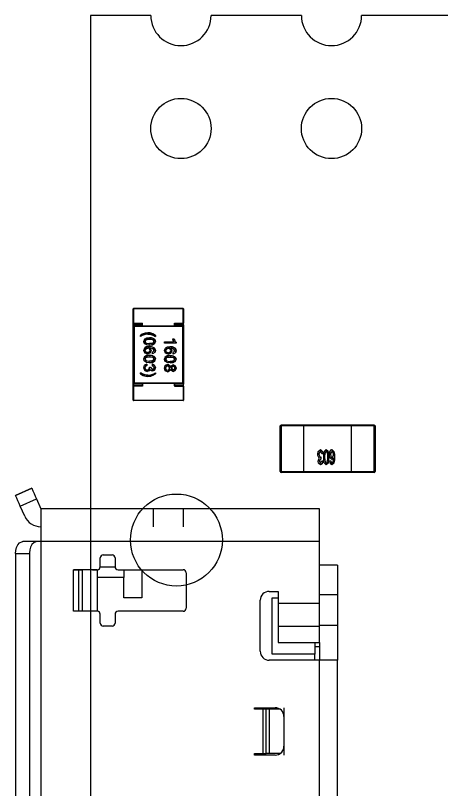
# Model space of a CAD drawing. Extents: x -18.2 to 17, y -12.1 to 12.1.
# Drawn here: x -18.22 to -11.03, y -0.98 to 12.06 of the extents above; entities that cross this region are included whole.
import ezdxf

# ---------------------------------------------------------------- set-up
doc = ezdxf.new("R2010")
doc.units = 0
doc.layers.get('0').update_dxf_attribs({"linetype": 'continuous'})

# ---------------------------------------------------------------- blocks, each defined once
blk = doc.blocks.new('SHAPE004')
at = {"layer": 'Step_Models', "color": 0}
for p, q in [((-16.236, 7.12), (-16.236, 6.88)), ((-16.236, 6.85), (-16.236, 7.12)), ((-16.236, 7.105), (-16.236, 6.85)), ((-16.236, 6.88), (-16.236, 7.105)), ((-16.232, 7.125), (-15.392, 7.125)), ((-15.392, 7.125), (-16.232, 7.125)), ((-16.232, 7.12), (-16.232, 6.88)), ((-15.392, 7.12), (-16.232, 7.12)), ((-15.392, 6.88), (-15.392, 7.12)), ((-15.386, 7.12), (-15.386, 6.88)), ((-15.386, 6.85), (-15.386, 7.12)), ((-15.386, 7.105), (-15.386, 6.88)), ((-15.386, 6.85), (-15.386, 7.105)), ((-16.236, 5.85), (-16.236, 6.85)), ((-16.236, 6.85), (-16.232, 6.85)), ((-16.236, 6.85), (-16.216, 6.83)), ((-16.232, 6.88), (-16.081, 6.88)), ((-16.232, 6.85), (-16.232, 6.875)), ((-16.232, 6.875), (-16.232, 6.85)), ((-16.087, 6.875), (-16.232, 6.875)), ((-16.232, 6.875), (-16.087, 6.875)), ((-16.232, 6.85), (-16.087, 6.85)), ((-16.216, 6.83), (-15.406, 6.83)), ((-16.216, 5.87), (-16.216, 6.83)), ((-16.087, 6.875), (-16.087, 6.835)), ((-16.081, 6.831), (-16.081, 6.88)), ((-15.541, 6.831), (-16.081, 6.831)), ((-15.541, 6.831), (-15.541, 6.88)), ((-15.541, 6.88), (-15.392, 6.88)), ((-15.392, 6.875), (-15.537, 6.875)), ((-15.537, 6.835), (-15.537, 6.875)), ((-15.537, 6.875), (-15.392, 6.875)), ((-15.537, 6.85), (-15.392, 6.85)), ((-15.386, 6.85), (-15.406, 6.83)), ((-15.406, 6.83), (-15.406, 5.87)), ((-15.392, 6.875), (-15.392, 6.85)), ((-15.392, 6.85), (-15.386, 6.85)), ((-15.386, 6.85), (-15.386, 5.85)), ((-16.112, 6.656), (-16.112, 6.673)), ((-15.861, 6.673), (-15.861, 6.656)), ((-15.706, 6.542), (-15.706, 6.567)), ((-15.706, 6.567), (-15.555, 6.567)), ((-15.511, 6.542), (-15.706, 6.542)), ((-15.565, 6.613), (-15.546, 6.613)), ((-15.511, 6.561), (-15.511, 6.542)), ((-15.909, 6.364), (-15.909, 6.39)), ((-15.559, 6.36), (-15.559, 6.385)), ((-16.005, 6.19), (-16.005, 6.165)), ((-15.963, 6.132), (-15.963, 6.141)), ((-15.963, 6.141), (-15.943, 6.141)), ((-15.943, 6.141), (-15.943, 6.136)), ((-15.911, 6.162), (-15.911, 6.188)), ((-16.112, 6.027), (-16.112, 6.044)), ((-15.861, 6.044), (-15.861, 6.027)), ((-16.216, 5.87), (-16.236, 5.85)), ((-15.406, 5.87), (-16.216, 5.87)), ((-15.386, 5.85), (-15.406, 5.87)), ((-16.236, 5.85), (-16.236, 5.595)), ((-16.232, 5.85), (-16.236, 5.85)), ((-16.236, 5.58), (-16.236, 5.85)), ((-16.236, 5.595), (-16.236, 5.82)), ((-16.236, 5.82), (-16.236, 5.58)), ((-16.232, 5.85), (-16.232, 5.825)), ((-16.087, 5.85), (-16.232, 5.85)), ((-16.232, 5.825), (-16.087, 5.825)), ((-16.087, 5.825), (-16.232, 5.825)), ((-16.081, 5.82), (-16.232, 5.82)), ((-16.232, 5.82), (-16.232, 5.58)), ((-16.087, 5.865), (-16.087, 5.825)), ((-16.081, 5.869), (-15.541, 5.869)), ((-16.081, 5.869), (-16.081, 5.82)), ((-15.541, 5.869), (-15.541, 5.82)), ((-15.541, 5.82), (-15.392, 5.82)), ((-15.537, 5.825), (-15.537, 5.865)), ((-15.392, 5.85), (-15.537, 5.85)), ((-15.537, 5.825), (-15.392, 5.825)), ((-15.392, 5.825), (-15.537, 5.825)), ((-15.392, 5.85), (-15.392, 5.825)), ((-15.386, 5.85), (-15.392, 5.85)), ((-15.392, 5.82), (-15.392, 5.58)), ((-15.386, 5.595), (-15.386, 5.85)), ((-15.386, 5.58), (-15.386, 5.85)), ((-15.386, 5.82), (-15.386, 5.595)), ((-15.386, 5.82), (-15.386, 5.58)), ((-16.232, 5.58), (-15.392, 5.58)), ((-15.392, 5.575), (-16.232, 5.575)), ((-15.392, 5.575), (-16.232, 5.575))]:
    blk.add_line(p, q, dxfattribs=at)
for points in [[(-16.232, 7.12), (-16.236, 7.12)], [(-16.232, 7.125), (-16.232, 7.12)], [(-15.392, 7.12), (-15.392, 7.125)], [(-15.386, 7.12), (-15.392, 7.12)], [(-16.232, 6.875), (-16.236, 6.88)], [(-16.236, 6.88), (-16.232, 6.88)], [(-16.232, 6.88), (-16.232, 6.875)], [(-16.081, 6.88), (-16.087, 6.875)], [(-16.081, 6.831), (-16.087, 6.835)], [(-15.537, 6.875), (-15.541, 6.88)], [(-15.537, 6.835), (-15.541, 6.831)], [(-15.386, 6.88), (-15.392, 6.875)], [(-15.392, 6.875), (-15.392, 6.88)], [(-15.386, 6.88), (-15.392, 6.88)], [(-16.112, 6.673), (-16.069, 6.7), (-16.022, 6.716), (-15.987, 6.719)], [(-15.987, 6.719), (-16.036, 6.713), (-16.082, 6.693), (-16.112, 6.673)], [(-15.987, 6.695), (-16.036, 6.689), (-16.083, 6.672), (-16.112, 6.656)], [(-15.987, 6.719), (-15.937, 6.713), (-15.891, 6.693), (-15.861, 6.673)], [(-15.861, 6.673), (-15.904, 6.7), (-15.951, 6.716), (-15.987, 6.719)], [(-15.861, 6.656), (-15.906, 6.679), (-15.954, 6.693), (-15.987, 6.695)], [(-15.987, 6.695), (-15.937, 6.689), (-15.89, 6.672), (-15.861, 6.656)], [(-16.059, 6.573), (-16.039, 6.616), (-15.992, 6.633), (-15.96, 6.635)], [(-15.96, 6.635), (-16.01, 6.629), (-16.051, 6.603), (-16.059, 6.573)], [(-15.96, 6.51), (-16.01, 6.516), (-16.051, 6.542), (-16.059, 6.573)], [(-16.059, 6.573), (-16.039, 6.529), (-15.992, 6.512), (-15.96, 6.51)], [(-16.04, 6.573), (-16.022, 6.6)], [(-16.022, 6.6), (-16.04, 6.573)], [(-16.04, 6.573), (-16.022, 6.545)], [(-16.022, 6.6), (-15.973, 6.609), (-15.96, 6.609)], [(-15.96, 6.609), (-16.01, 6.604), (-16.022, 6.6)], [(-16.022, 6.545), (-15.973, 6.536), (-15.96, 6.536)], [(-15.96, 6.635), (-15.911, 6.629), (-15.87, 6.603), (-15.861, 6.573)], [(-15.861, 6.573), (-15.882, 6.616), (-15.928, 6.633), (-15.96, 6.635)], [(-15.96, 6.609), (-15.911, 6.605), (-15.898, 6.6)], [(-15.898, 6.6), (-15.947, 6.609), (-15.96, 6.609)], [(-15.861, 6.573), (-15.882, 6.529), (-15.928, 6.512), (-15.96, 6.51)], [(-15.96, 6.51), (-15.911, 6.516), (-15.87, 6.542), (-15.861, 6.573)], [(-15.898, 6.545), (-15.947, 6.536), (-15.96, 6.536)], [(-15.96, 6.536), (-15.911, 6.54), (-15.898, 6.545)], [(-15.898, 6.6), (-15.881, 6.573)], [(-15.881, 6.573), (-15.898, 6.6)], [(-15.881, 6.573), (-15.898, 6.545)], [(-15.898, 6.545), (-15.881, 6.573)], [(-15.555, 6.567), (-15.565, 6.613)], [(-15.565, 6.613), (-15.555, 6.567)], [(-15.546, 6.613), (-15.528, 6.568), (-15.511, 6.561)], [(-16.059, 6.421), (-16.04, 6.465), (-16.035, 6.469)], [(-16.035, 6.469), (-16.059, 6.427), (-16.059, 6.421)], [(-16.04, 6.378), (-16.059, 6.421)], [(-16.059, 6.421), (-16.04, 6.378)], [(-16.04, 6.421), (-16.022, 6.45)], [(-16.022, 6.45), (-16.04, 6.421)], [(-16.04, 6.421), (-16.027, 6.396)], [(-16.035, 6.469), (-15.988, 6.485), (-15.966, 6.486)], [(-15.966, 6.486), (-16.015, 6.479), (-16.035, 6.469)], [(-15.995, 6.387), (-16.027, 6.396)], [(-16.027, 6.396), (-15.995, 6.387)], [(-16.022, 6.45), (-15.974, 6.462), (-15.972, 6.462)], [(-15.972, 6.462), (-16.02, 6.452), (-16.022, 6.45)], [(-15.995, 6.387), (-15.963, 6.396)], [(-15.951, 6.422), (-15.972, 6.462)], [(-15.966, 6.486), (-15.917, 6.481), (-15.874, 6.457), (-15.861, 6.419)], [(-15.861, 6.419), (-15.88, 6.464), (-15.925, 6.483), (-15.966, 6.486)], [(-15.963, 6.396), (-15.951, 6.422)], [(-15.899, 6.449), (-15.947, 6.461), (-15.953, 6.462)], [(-15.953, 6.462), (-15.932, 6.418)], [(-15.932, 6.418), (-15.953, 6.462)], [(-15.953, 6.462), (-15.904, 6.451), (-15.899, 6.449)], [(-15.932, 6.418), (-15.949, 6.378)], [(-15.949, 6.378), (-15.932, 6.418)], [(-15.909, 6.39), (-15.881, 6.42)], [(-15.881, 6.42), (-15.899, 6.449)], [(-15.861, 6.419), (-15.873, 6.383)], [(-15.873, 6.383), (-15.861, 6.419)], [(-15.709, 6.417), (-15.69, 6.461), (-15.685, 6.465)], [(-15.69, 6.373), (-15.709, 6.417)], [(-15.709, 6.417), (-15.69, 6.373)], [(-15.69, 6.417), (-15.672, 6.446)], [(-15.672, 6.446), (-15.69, 6.417)], [(-15.677, 6.392), (-15.69, 6.417)], [(-15.69, 6.417), (-15.677, 6.392)], [(-15.685, 6.465), (-15.638, 6.481), (-15.616, 6.482)], [(-15.616, 6.482), (-15.665, 6.475), (-15.685, 6.465)], [(-15.645, 6.382), (-15.677, 6.392)], [(-15.677, 6.392), (-15.645, 6.382)], [(-15.672, 6.446), (-15.624, 6.457), (-15.622, 6.457)], [(-15.622, 6.457), (-15.67, 6.447), (-15.672, 6.446)], [(-15.645, 6.382), (-15.613, 6.392)], [(-15.601, 6.418), (-15.622, 6.457)], [(-15.616, 6.482), (-15.567, 6.477), (-15.524, 6.453), (-15.511, 6.415)], [(-15.511, 6.415), (-15.53, 6.459), (-15.575, 6.479), (-15.616, 6.482)], [(-15.613, 6.392), (-15.601, 6.418)], [(-15.549, 6.444), (-15.597, 6.457), (-15.603, 6.457)], [(-15.603, 6.457), (-15.582, 6.414)], [(-15.582, 6.414), (-15.603, 6.457)], [(-15.603, 6.457), (-15.554, 6.447), (-15.549, 6.444)], [(-15.582, 6.414), (-15.599, 6.373)], [(-15.559, 6.385), (-15.531, 6.416)], [(-15.531, 6.416), (-15.559, 6.385)], [(-15.531, 6.416), (-15.549, 6.444)], [(-15.511, 6.415), (-15.523, 6.378)], [(-15.523, 6.378), (-15.511, 6.415)], [(-16.059, 6.276), (-16.039, 6.319), (-15.992, 6.336), (-15.96, 6.338)], [(-15.96, 6.338), (-16.01, 6.333), (-16.051, 6.306), (-16.059, 6.276)], [(-15.96, 6.214), (-16.01, 6.219), (-16.051, 6.246), (-16.059, 6.276)], [(-15.993, 6.361), (-16.04, 6.377), (-16.04, 6.378)], [(-16.04, 6.378), (-15.994, 6.361), (-15.993, 6.361)], [(-16.04, 6.276), (-16.022, 6.303)], [(-16.022, 6.303), (-16.04, 6.276)], [(-16.04, 6.276), (-16.022, 6.248)], [(-16.022, 6.303), (-15.973, 6.312), (-15.96, 6.313)], [(-15.96, 6.313), (-16.01, 6.308), (-16.022, 6.303)], [(-15.949, 6.378), (-15.993, 6.361)], [(-15.993, 6.361), (-15.949, 6.378)], [(-15.96, 6.338), (-15.911, 6.333), (-15.87, 6.306), (-15.861, 6.276)], [(-15.861, 6.276), (-15.882, 6.319), (-15.928, 6.336), (-15.96, 6.338)], [(-15.96, 6.313), (-15.911, 6.308), (-15.898, 6.303)], [(-15.898, 6.303), (-15.947, 6.312), (-15.96, 6.313)], [(-15.861, 6.276), (-15.882, 6.232), (-15.928, 6.216), (-15.96, 6.214)], [(-15.96, 6.214), (-15.911, 6.219), (-15.87, 6.245), (-15.861, 6.276)], [(-15.873, 6.383), (-15.909, 6.364)], [(-15.898, 6.303), (-15.881, 6.276)], [(-15.881, 6.276), (-15.898, 6.303)], [(-15.881, 6.276), (-15.898, 6.248)], [(-15.898, 6.248), (-15.881, 6.276)], [(-15.709, 6.271), (-15.689, 6.315), (-15.642, 6.332), (-15.61, 6.334)], [(-15.61, 6.334), (-15.66, 6.328), (-15.701, 6.302), (-15.709, 6.271)], [(-15.61, 6.209), (-15.66, 6.215), (-15.701, 6.241), (-15.709, 6.271)], [(-15.643, 6.357), (-15.69, 6.373), (-15.69, 6.373)], [(-15.69, 6.271), (-15.672, 6.299)], [(-15.672, 6.299), (-15.69, 6.271)], [(-15.672, 6.244), (-15.69, 6.271)], [(-15.69, 6.271), (-15.672, 6.244)], [(-15.672, 6.299), (-15.623, 6.308), (-15.61, 6.308)], [(-15.61, 6.308), (-15.66, 6.303), (-15.672, 6.299)], [(-15.599, 6.373), (-15.643, 6.357)], [(-15.643, 6.357), (-15.599, 6.373)], [(-15.61, 6.334), (-15.561, 6.328), (-15.52, 6.302), (-15.511, 6.271)], [(-15.511, 6.271), (-15.532, 6.315), (-15.578, 6.332), (-15.61, 6.334)], [(-15.61, 6.308), (-15.561, 6.303), (-15.548, 6.299)], [(-15.548, 6.299), (-15.597, 6.308), (-15.61, 6.308)], [(-15.511, 6.271), (-15.532, 6.228), (-15.578, 6.211), (-15.61, 6.209)], [(-15.61, 6.209), (-15.561, 6.215), (-15.52, 6.241), (-15.511, 6.271)], [(-15.523, 6.378), (-15.559, 6.36)], [(-15.548, 6.299), (-15.531, 6.271)], [(-15.531, 6.271), (-15.548, 6.299)], [(-15.548, 6.244), (-15.531, 6.271)], [(-16.059, 6.128), (-16.044, 6.172)], [(-16.044, 6.172), (-16.005, 6.19)], [(-16.005, 6.19), (-16.044, 6.172)], [(-16.029, 6.155), (-16.04, 6.128)], [(-16.005, 6.165), (-16.029, 6.155)], [(-16.029, 6.155), (-16.005, 6.165)], [(-16.022, 6.248), (-15.973, 6.239), (-15.96, 6.239)], [(-15.972, 6.101), (-15.963, 6.132)], [(-15.963, 6.132), (-15.972, 6.101)], [(-15.898, 6.248), (-15.947, 6.239), (-15.96, 6.239)], [(-15.96, 6.239), (-15.911, 6.244), (-15.898, 6.248)], [(-15.943, 6.136), (-15.916, 6.1), (-15.91, 6.1)], [(-15.91, 6.1), (-15.943, 6.13), (-15.943, 6.136)], [(-15.911, 6.188), (-15.874, 6.169)], [(-15.874, 6.169), (-15.911, 6.188)], [(-15.881, 6.13), (-15.911, 6.162)], [(-15.911, 6.162), (-15.881, 6.13)], [(-15.874, 6.169), (-15.861, 6.13)], [(-15.861, 6.13), (-15.874, 6.169)], [(-15.709, 6.123), (-15.694, 6.169)], [(-15.694, 6.169), (-15.655, 6.186)], [(-15.655, 6.186), (-15.694, 6.169)], [(-15.69, 6.123), (-15.68, 6.15)], [(-15.68, 6.15), (-15.69, 6.123)], [(-15.68, 6.15), (-15.655, 6.161)], [(-15.655, 6.161), (-15.68, 6.15)], [(-15.672, 6.244), (-15.623, 6.235), (-15.61, 6.235)], [(-15.655, 6.186), (-15.614, 6.162), (-15.605, 6.146)], [(-15.605, 6.146), (-15.638, 6.183), (-15.655, 6.186)], [(-15.655, 6.161), (-15.634, 6.152)], [(-15.634, 6.152), (-15.655, 6.161)], [(-15.634, 6.152), (-15.616, 6.123)], [(-15.616, 6.123), (-15.634, 6.152)], [(-15.548, 6.244), (-15.597, 6.235), (-15.61, 6.235)], [(-15.61, 6.235), (-15.561, 6.239), (-15.548, 6.244)], [(-15.605, 6.146), (-15.568, 6.178), (-15.559, 6.179)], [(-15.559, 6.179), (-15.6, 6.154), (-15.605, 6.146)], [(-15.595, 6.123), (-15.559, 6.153), (-15.559, 6.153)], [(-15.559, 6.153), (-15.595, 6.123), (-15.595, 6.123)], [(-15.559, 6.179), (-15.525, 6.163)], [(-15.525, 6.163), (-15.559, 6.179)], [(-15.538, 6.145), (-15.559, 6.153)], [(-15.538, 6.145), (-15.531, 6.123)], [(-15.531, 6.123), (-15.538, 6.145)], [(-15.525, 6.163), (-15.511, 6.123)], [(-15.511, 6.123), (-15.525, 6.163)], [(-16.112, 6.044), (-16.067, 6.021), (-16.019, 6.007), (-15.987, 6.005)], [(-15.987, 6.005), (-16.036, 6.011), (-16.083, 6.028), (-16.112, 6.044)], [(-15.987, 5.981), (-16.036, 5.987), (-16.082, 6.007), (-16.112, 6.027)], [(-16.112, 6.027), (-16.069, 6), (-16.022, 5.984), (-15.987, 5.981)], [(-16.042, 6.083), (-16.059, 6.128)], [(-16.059, 6.128), (-16.042, 6.083)], [(-15.999, 6.065), (-16.042, 6.083)], [(-16.042, 6.083), (-15.999, 6.065)], [(-16.04, 6.128), (-16.028, 6.1)], [(-16.028, 6.1), (-16.04, 6.128)], [(-16.028, 6.1), (-16, 6.09)], [(-16, 6.09), (-16.028, 6.1)], [(-16, 6.09), (-15.972, 6.101)], [(-15.972, 6.101), (-16, 6.09)], [(-15.968, 6.074), (-15.999, 6.065)], [(-15.987, 6.005), (-15.937, 6.011), (-15.89, 6.028), (-15.861, 6.044)], [(-15.861, 6.027), (-15.904, 6), (-15.951, 5.984), (-15.987, 5.981)], [(-15.987, 5.981), (-15.937, 5.987), (-15.891, 6.007), (-15.861, 6.027)], [(-15.951, 6.101), (-15.968, 6.074)], [(-15.968, 6.074), (-15.951, 6.101)], [(-15.934, 6.081), (-15.951, 6.101)], [(-15.951, 6.101), (-15.934, 6.081)], [(-15.911, 6.074), (-15.934, 6.081)], [(-15.934, 6.081), (-15.911, 6.074)], [(-15.875, 6.09), (-15.911, 6.074)], [(-15.911, 6.074), (-15.875, 6.09)], [(-15.91, 6.1), (-15.888, 6.108)], [(-15.888, 6.108), (-15.91, 6.1)], [(-15.888, 6.108), (-15.881, 6.13)], [(-15.861, 6.13), (-15.875, 6.09)], [(-15.875, 6.09), (-15.861, 6.13)], [(-15.694, 6.078), (-15.709, 6.123)], [(-15.709, 6.123), (-15.694, 6.078)], [(-15.655, 6.06), (-15.694, 6.078)], [(-15.68, 6.096), (-15.69, 6.123)], [(-15.69, 6.123), (-15.68, 6.096)], [(-15.68, 6.096), (-15.655, 6.086)], [(-15.605, 6.1), (-15.638, 6.063), (-15.655, 6.06)], [(-15.655, 6.06), (-15.614, 6.085), (-15.605, 6.1)], [(-15.655, 6.086), (-15.634, 6.095)], [(-15.634, 6.095), (-15.616, 6.123)], [(-15.559, 6.068), (-15.6, 6.092), (-15.605, 6.1)], [(-15.605, 6.1), (-15.568, 6.069), (-15.559, 6.068)], [(-15.559, 6.093), (-15.595, 6.123), (-15.595, 6.123)], [(-15.595, 6.123), (-15.559, 6.093), (-15.559, 6.093)], [(-15.538, 6.101), (-15.559, 6.093)], [(-15.559, 6.093), (-15.538, 6.101)], [(-15.525, 6.083), (-15.559, 6.068)], [(-15.559, 6.068), (-15.525, 6.083)], [(-15.538, 6.101), (-15.531, 6.123)], [(-15.511, 6.123), (-15.525, 6.083)], [(-15.525, 6.083), (-15.511, 6.123)], [(-16.232, 5.82), (-16.236, 5.82)], [(-16.232, 5.82), (-16.232, 5.825)], [(-16.087, 5.865), (-16.081, 5.869)], [(-16.087, 5.825), (-16.081, 5.82)], [(-15.541, 5.869), (-15.537, 5.865)], [(-15.537, 5.825), (-15.541, 5.82)], [(-15.392, 5.825), (-15.392, 5.82)], [(-15.386, 5.82), (-15.392, 5.82)], [(-16.236, 5.58), (-16.232, 5.58)], [(-16.232, 5.58), (-16.232, 5.575)], [(-15.392, 5.58), (-15.386, 5.58)], [(-15.392, 5.58), (-15.392, 5.575)]]:
    blk.add_lwpolyline(points, dxfattribs=at)
for centre, start, end in [((-16.232, 7.12), 90, -180), ((-16.232, 7.12), 90, -180), ((-15.392, 7.12), 0, 90), ((-15.392, 7.12), 0, 90), ((-16.232, 6.88), 180, -90), ((-16.232, 6.88), 180, -90), ((-15.392, 6.88), -90, 0), ((-15.392, 6.88), -90, 0), ((-16.232, 5.82), 90, -180), ((-16.232, 5.82), 90, -180), ((-15.392, 5.82), 0, 90), ((-15.392, 5.82), 0, 90), ((-16.232, 5.58), 180, -90), ((-16.232, 5.58), 180, -90), ((-15.392, 5.58), -90, 0), ((-15.392, 5.58), -90, 0)]:
    blk.add_arc(centre, 0.005, start, end, dxfattribs=at)
blk = doc.blocks.new('SHAPE008')
at = {"layer": 'Step_Models', "color": 0}
for p, q in [((-13.757, 4.378), (-13.757, 5.147)), ((-13.357, 5.162), (-13.742, 5.162)), ((-13.742, 5.162), (-13.357, 5.162)), ((-13.357, 5.147), (-13.742, 5.147)), ((-13.742, 5.147), (-13.742, 4.378)), ((-13.357, 5.162), (-12.556, 5.162)), ((-12.556, 5.162), (-13.357, 5.162)), ((-12.556, 5.147), (-13.357, 5.147)), ((-13.357, 4.378), (-13.357, 5.147)), ((-12.556, 5.162), (-12.171, 5.162)), ((-12.171, 5.162), (-12.556, 5.162)), ((-12.556, 5.147), (-12.556, 4.378)), ((-12.171, 5.147), (-12.556, 5.147)), ((-12.171, 4.378), (-12.171, 5.147)), ((-12.156, 5.147), (-12.156, 4.378)), ((-13.068, 4.626), (-13.07, 4.596)), ((-13.036, 4.678), (-13.052, 4.675)), ((-13.052, 4.56), (-13.036, 4.557)), ((-12.92, 4.557), (-12.904, 4.56)), ((-13.742, 4.378), (-13.357, 4.378)), ((-13.357, 4.362), (-13.742, 4.362)), ((-13.357, 4.378), (-12.556, 4.378)), ((-12.556, 4.362), (-13.357, 4.362)), ((-12.556, 4.378), (-12.171, 4.378)), ((-12.171, 4.362), (-12.556, 4.362))]:
    blk.add_line(p, q, dxfattribs=at)
for points in [[(-13.742, 5.147), (-13.757, 5.147)], [(-13.742, 5.162), (-13.742, 5.147)], [(-13.357, 5.147), (-13.357, 5.162)], [(-12.556, 5.162), (-12.556, 5.147)], [(-12.171, 5.162), (-12.171, 5.147)], [(-12.156, 5.147), (-12.171, 5.147)], [(-13.121, 4.67), (-13.113, 4.719), (-13.078, 4.751), (-13.077, 4.751)], [(-13.078, 4.721), (-13.104, 4.684), (-13.105, 4.67)], [(-13.078, 4.721), (-13.104, 4.684), (-13.105, 4.67)], [(-13.052, 4.675), (-13.07, 4.72), (-13.078, 4.721)], [(-13.052, 4.675), (-13.07, 4.72), (-13.078, 4.721)], [(-13.077, 4.751), (-13.043, 4.719), (-13.036, 4.678)], [(-13.077, 4.751), (-13.043, 4.719), (-13.036, 4.678)], [(-13.022, 4.621), (-13.021, 4.671), (-13.011, 4.72), (-12.98, 4.751)], [(-13.022, 4.621), (-13.021, 4.671), (-13.011, 4.72), (-12.98, 4.751)], [(-12.98, 4.721), (-13.003, 4.681), (-13.006, 4.631), (-13.006, 4.621)], [(-12.98, 4.721), (-13.003, 4.681), (-13.006, 4.631), (-13.006, 4.621)], [(-12.98, 4.751), (-12.95, 4.726)], [(-12.953, 4.621), (-12.955, 4.671), (-12.97, 4.717), (-12.98, 4.721)], [(-12.953, 4.621), (-12.955, 4.671), (-12.97, 4.717), (-12.98, 4.721)], [(-12.95, 4.726), (-12.939, 4.677), (-12.937, 4.627), (-12.937, 4.621)], [(-12.924, 4.663), (-12.917, 4.712), (-12.888, 4.75), (-12.883, 4.751)], [(-12.924, 4.663), (-12.917, 4.712), (-12.888, 4.75), (-12.883, 4.751)], [(-12.882, 4.721), (-12.906, 4.682), (-12.907, 4.664)], [(-12.883, 4.751), (-12.849, 4.718), (-12.84, 4.669), (-12.838, 4.627)], [(-12.855, 4.662), (-12.865, 4.711), (-12.882, 4.721)], [(-12.855, 4.662), (-12.865, 4.711), (-12.882, 4.721)], [(-13.097, 4.607), (-13.12, 4.649), (-13.121, 4.67)], [(-13.115, 4.556), (-13.101, 4.603), (-13.097, 4.607)], [(-13.105, 4.67), (-13.088, 4.625), (-13.079, 4.622)], [(-13.105, 4.67), (-13.088, 4.625), (-13.079, 4.622)], [(-13.072, 4.596), (-13.098, 4.56), (-13.098, 4.557)], [(-13.079, 4.622), (-13.068, 4.626)], [(-13.079, 4.622), (-13.068, 4.626)], [(-13.07, 4.596), (-13.072, 4.596)], [(-12.98, 4.491), (-13.012, 4.524), (-13.021, 4.573), (-13.022, 4.621)], [(-12.98, 4.491), (-13.012, 4.524), (-13.021, 4.573), (-13.022, 4.621)], [(-13.006, 4.621), (-13.004, 4.571), (-12.989, 4.524), (-12.98, 4.52)], [(-13.006, 4.621), (-13.004, 4.571), (-12.989, 4.524), (-12.98, 4.52)], [(-12.937, 4.621), (-12.939, 4.571), (-12.948, 4.522), (-12.98, 4.491)], [(-12.937, 4.621), (-12.939, 4.571), (-12.948, 4.522), (-12.98, 4.491)], [(-12.961, 4.538), (-12.954, 4.587), (-12.953, 4.621)], [(-12.961, 4.538), (-12.954, 4.587), (-12.953, 4.621)], [(-12.886, 4.58), (-12.917, 4.614), (-12.924, 4.663)], [(-12.907, 4.664), (-12.896, 4.616), (-12.881, 4.609)], [(-12.855, 4.613), (-12.886, 4.58)], [(-12.855, 4.613), (-12.886, 4.58)], [(-12.881, 4.609), (-12.855, 4.648), (-12.855, 4.662)], [(-12.869, 4.528), (-12.856, 4.576), (-12.855, 4.613)], [(-12.869, 4.528), (-12.856, 4.576), (-12.855, 4.613)], [(-12.838, 4.627), (-12.84, 4.577), (-12.849, 4.528), (-12.852, 4.52)], [(-13.076, 4.491), (-13.11, 4.523), (-13.115, 4.556)], [(-13.098, 4.557), (-13.076, 4.52)], [(-13.098, 4.557), (-13.076, 4.52)], [(-13.076, 4.52), (-13.052, 4.559), (-13.052, 4.56)], [(-13.076, 4.52), (-13.052, 4.559), (-13.052, 4.56)], [(-13.036, 4.557), (-13.049, 4.509), (-13.076, 4.491)], [(-13.036, 4.557), (-13.049, 4.509), (-13.076, 4.491)], [(-12.98, 4.52), (-12.961, 4.538)], [(-12.98, 4.52), (-12.961, 4.538)], [(-12.884, 4.491), (-12.915, 4.525), (-12.92, 4.557)], [(-12.884, 4.491), (-12.915, 4.525), (-12.92, 4.557)], [(-12.904, 4.56), (-12.898, 4.533)], [(-12.898, 4.533), (-12.883, 4.52)], [(-12.852, 4.52), (-12.884, 4.491)], [(-12.883, 4.52), (-12.869, 4.528)], [(-12.883, 4.52), (-12.869, 4.528)], [(-13.742, 4.378), (-13.757, 4.378)], [(-13.742, 4.378), (-13.742, 4.362)], [(-13.357, 4.362), (-13.357, 4.378)], [(-12.556, 4.378), (-12.556, 4.362)], [(-12.171, 4.378), (-12.171, 4.362)], [(-12.156, 4.378), (-12.171, 4.378)]]:
    blk.add_lwpolyline(points, dxfattribs=at)
for centre, start, end in [((-13.742, 5.147), 90, -180), ((-13.742, 5.147), 90, -180), ((-13.742, 5.147), 90, -180), ((-13.742, 5.147), 90, -180), ((-12.171, 5.147), 0, 90), ((-12.171, 5.147), 0, 90), ((-13.742, 4.378), -180, -90), ((-13.742, 4.378), -180, -90), ((-12.171, 4.378), -90, 0)]:
    blk.add_arc(centre, 0.015, start, end, dxfattribs=at)
blk = doc.blocks.new('SHAPE023')
at = {"layer": 'Step_Models', "color": 0}
for p, q in [((-17.948, 4.1), (-18.222, 3.978)), ((-18.222, 3.978), (-17.948, 4.1)), ((-18.14, 3.795), (-17.866, 3.917)), ((-17.866, 3.917), (-17.792, 3.75)), ((-18.064, 3.625), (-18.14, 3.795)), ((-13.092, 3.75), (-17.792, 3.75)), ((-15.892, 3.45), (-15.892, 3.75)), ((-15.392, 3.75), (-15.392, 3.45)), ((-17.792, 3.45), (-17.795, 3.45)), ((-17.862, 3.2), (-18.097, 3.2)), ((-17.792, 3.2), (-17.862, 3.2)), ((-17.792, 3.2), (-17.792, -3.2)), ((-13.092, 3.2), (-17.792, 3.2)), ((-13.092, 2.159), (-13.092, 3.2)), ((-18.222, 3), (-18.222, -3)), ((-18.222, 3), (-17.987, 3)), ((-17.987, 3), (-17.987, -3)), ((-16.792, 2.775), (-16.792, 2.925)), ((-16.742, 2.975), (-16.592, 2.975)), ((-16.542, 2.925), (-16.542, 2.775)), ((-16.792, 2.773), (-16.542, 2.773)), ((-12.792, 2.8), (-13.092, 2.8)), ((-17.242, 2.025), (-17.242, 2.725)), ((-17.242, 2.725), (-17.095, 2.725)), ((-17.159, 2.725), (-17.242, 2.725)), ((-17.095, 2.725), (-17.159, 2.725)), ((-17.159, 2.725), (-17.159, 2.025)), ((-16.842, 2.725), (-17.095, 2.725)), ((-17.095, 2.725), (-17.095, 2.025)), ((-16.922, 2.725), (-16.842, 2.725)), ((-16.842, 2.725), (-16.842, 2.025)), ((-16.492, 2.725), (-15.392, 2.725)), ((-16.092, 2.725), (-16.092, 2.25)), ((-15.342, 2.675), (-15.342, 2.075)), ((-16.392, 2.596), (-16.842, 2.596)), ((-16.392, 2.25), (-16.392, 2.596)), ((-13.942, 2.36), (-13.792, 2.36)), ((-13.792, 2.36), (-13.792, 2.159)), ((-16.092, 2.25), (-16.392, 2.25)), ((-13.892, 2.25), (-13.792, 2.25)), ((-13.892, 1.3), (-13.892, 2.25)), ((-12.792, 2.3), (-13.092, 2.3)), ((-12.792, 2.3), (-12.792, 1.785)), ((-14.092, 1.35), (-14.092, 2.21)), ((-13.792, 2.159), (-13.092, 2.159)), ((-17.159, 2.025), (-17.242, 2.025)), ((-17.095, 2.025), (-17.159, 2.025)), ((-16.842, 2.025), (-17.095, 2.025)), ((-16.792, 1.825), (-16.792, 1.975)), ((-16.542, 1.975), (-16.542, 1.825)), ((-15.392, 2.025), (-16.492, 2.025)), ((-16.592, 1.775), (-16.742, 1.775)), ((-13.792, 1.776), (-13.792, 1.5)), ((-13.792, 1.776), (-13.092, 1.776)), ((-12.792, 1.785), (-13.092, 1.785)), ((-13.092, 1.5), (-13.092, 1.776)), ((-12.792, 1.785), (-12.792, 1.2)), ((-13.792, 1.5), (-13.092, 1.5)), ((-13.172, 1.5), (-13.172, 1.3)), ((-13.092, 1.5), (-13.092, 1.2)), ((-13.092, 1.425), (-13.172, 1.425)), ((-13.092, 1.2), (-13.942, 1.2)), ((-13.172, 1.3), (-13.892, 1.3)), ((-13.172, 1.2), (-13.172, 1.3)), ((-13.092, -1.2), (-13.092, 1.2)), ((-12.792, -1.2), (-12.792, 1.2)), ((-14.192, 0.375), (-14.192, 0.4)), ((-14.192, 0.4), (-13.842, 0.4)), ((-13.692, 0.4), (-13.692, 0.25)), ((-14.042, 0.375), (-14.192, 0.375)), ((-14.042, -0.375), (-14.042, 0.375)), ((-13.992, -0.375), (-13.992, 0.375)), ((-13.759, 0.375), (-13.942, 0.375)), ((-13.942, 0.375), (-13.942, -0.375)), ((-13.692, 0.25), (-13.692, -0.25)), ((-13.692, -0.25), (-13.692, -0.4)), ((-14.192, -0.4), (-14.192, -0.375)), ((-14.192, -0.375), (-14.042, -0.375)), ((-13.759, -0.375), (-13.942, -0.375)), ((-13.842, -0.4), (-14.192, -0.4)), ((-13.942, -1.2), (-13.092, -1.2)), ((-13.892, -2.25), (-13.892, -1.3)), ((-13.892, -1.3), (-13.172, -1.3)), ((-13.172, -1.3), (-13.172, -1.2)), ((-13.172, -1.3), (-13.172, -1.5)), ((-13.092, -1.2), (-13.092, -1.735)), ((-12.792, -1.2), (-12.792, -1.785)), ((-14.092, -2.21), (-14.092, -1.35)), ((-13.092, -1.425), (-13.172, -1.425)), ((-13.792, -1.5), (-13.792, -1.776)), ((-13.092, -1.5), (-13.792, -1.5)), ((-13.092, -1.776), (-13.092, -1.5)), ((-16.792, -1.975), (-16.792, -1.825)), ((-16.742, -1.775), (-16.592, -1.775)), ((-16.542, -1.825), (-16.542, -1.975)), ((-13.092, -1.776), (-13.792, -1.776)), ((-13.092, -1.776), (-13.092, -1.735)), ((-13.092, -1.735), (-13.092, -1.776)), ((-13.092, -1.785), (-13.092, -2.159)), ((-13.092, -1.785), (-12.792, -1.785)), ((-12.792, -1.785), (-12.792, -2.3)), ((-17.242, -2.725), (-17.242, -2.025)), ((-17.242, -2.025), (-17.095, -2.025)), ((-17.159, -2.025), (-17.242, -2.025)), ((-17.095, -2.025), (-17.159, -2.025)), ((-17.159, -2.725), (-17.159, -2.025)), ((-16.842, -2.025), (-17.095, -2.025)), ((-17.095, -2.725), (-17.095, -2.025)), ((-16.922, -2.025), (-16.842, -2.025)), ((-16.842, -2.725), (-16.842, -2.025)), ((-16.492, -2.025), (-15.392, -2.025)), ((-15.342, -2.075), (-15.342, -2.675)), ((-13.792, -2.159), (-13.792, -2.36)), ((-13.092, -2.159), (-13.792, -2.159)), ((-13.092, -3.2), (-13.092, -2.159)), ((-16.392, -2.596), (-16.392, -2.25)), ((-16.392, -2.25), (-16.092, -2.25)), ((-16.092, -2.25), (-16.092, -2.725)), ((-13.792, -2.25), (-13.892, -2.25)), ((-12.792, -2.3), (-13.092, -2.3)), ((-13.792, -2.36), (-13.942, -2.36)), ((-16.842, -2.596), (-16.392, -2.596)), ((-17.242, -2.725), (-17.159, -2.725)), ((-17.095, -2.725), (-17.159, -2.725)), ((-16.922, -2.725), (-17.095, -2.725)), ((-16.842, -2.725), (-17.095, -2.725)), ((-15.392, -2.725), (-16.492, -2.725)), ((-16.542, -2.773), (-16.792, -2.773)), ((-16.792, -2.925), (-16.792, -2.775)), ((-16.542, -2.775), (-16.542, -2.925)), ((-13.092, -2.8), (-12.792, -2.8)), ((-17.987, -3), (-18.222, -3)), ((-16.592, -2.975), (-16.742, -2.975)), ((-17.862, -3.2), (-18.097, -3.2)), ((-17.862, -3.2), (-17.792, -3.2)), ((-17.792, -3.2), (-13.092, -3.2)), ((-17.795, -3.45), (-17.792, -3.45)), ((-18.14, -3.795), (-18.064, -3.625)), ((-17.792, -3.75), (-17.866, -3.917)), ((-17.792, -3.75), (-13.092, -3.75)), ((-17.866, -3.917), (-18.14, -3.795)), ((-18.222, -3.978), (-17.948, -4.1))]:
    blk.add_line(p, q, dxfattribs=at)
for points in [[(-17.948, 4.1), (-17.927, 4.054), (-17.907, 4.009), (-17.887, 3.963), (-17.866, 3.917)], [(-18.14, 3.795), (-18.161, 3.841), (-18.181, 3.887), (-18.201, 3.932), (-18.222, 3.978)], [(-17.792, 3.75), (-17.792, 3.7), (-17.792, 3.65), (-17.792, 3.6), (-17.792, 3.55), (-17.792, 3.5), (-17.792, 3.45), (-17.792, 3.4), (-17.792, 3.35), (-17.792, 3.3), (-17.792, 3.25), (-17.792, 3.2)], [(-16.392, 3.75), (-16.392, 3.75)], [(-14.892, 3.75), (-14.892, 3.75)], [(-13.092, 3.2), (-13.092, 3.25), (-13.092, 3.3), (-13.092, 3.35), (-13.092, 3.4), (-13.092, 3.45), (-13.092, 3.5), (-13.092, 3.55), (-13.092, 3.6), (-13.092, 3.65), (-13.092, 3.7), (-13.092, 3.75)], [(-18.222, 3), (-18.218, 3.05), (-18.206, 3.098), (-18.184, 3.143), (-18.151, 3.18), (-18.105, 3.2), (-18.097, 3.2)], [(-17.862, 3.2), (-17.909, 3.185), (-17.945, 3.15), (-17.968, 3.106), (-17.982, 3.058), (-17.987, 3.008), (-17.987, 3)], [(-12.792, 2.8), (-12.792, 2.75), (-12.792, 2.7), (-12.792, 2.65), (-12.792, 2.6), (-12.792, 2.55), (-12.792, 2.5), (-12.792, 2.45), (-12.792, 2.4), (-12.792, 2.35), (-12.792, 2.3)], [(-16.392, 2.725), (-16.392, 2.675), (-16.392, 2.625), (-16.392, 2.596)], [(-13.792, 2.159), (-13.792, 2.109), (-13.792, 2.059), (-13.792, 2.009), (-13.792, 1.959), (-13.792, 1.909), (-13.792, 1.859), (-13.792, 1.809), (-13.792, 1.776)], [(-13.092, 1.776), (-13.092, 1.826), (-13.092, 1.876), (-13.092, 1.926), (-13.092, 1.976), (-13.092, 2.026), (-13.092, 2.076), (-13.092, 2.126), (-13.092, 2.159)], [(-12.792, 1.2), (-12.842, 1.2), (-12.892, 1.2), (-12.942, 1.2), (-12.992, 1.2), (-13.042, 1.2), (-13.092, 1.2)], [(-13.992, 0.375), (-14.042, 0.375)], [(-13.942, 0.375), (-13.992, 0.375)], [(-14.042, -0.375), (-13.992, -0.375)], [(-13.942, -0.375), (-13.992, -0.375)], [(-13.092, -1.2), (-13.042, -1.2), (-12.992, -1.2), (-12.942, -1.2), (-12.892, -1.2), (-12.842, -1.2), (-12.792, -1.2)], [(-13.792, -1.776), (-13.792, -1.826), (-13.792, -1.876), (-13.792, -1.926), (-13.792, -1.976), (-13.792, -2.026), (-13.792, -2.076), (-13.792, -2.126), (-13.792, -2.159)], [(-13.092, -2.159), (-13.092, -2.109), (-13.092, -2.059), (-13.092, -2.009), (-13.092, -1.959), (-13.092, -1.909), (-13.092, -1.859), (-13.092, -1.809), (-13.092, -1.776)], [(-12.792, -2.3), (-12.792, -2.35), (-12.792, -2.4), (-12.792, -2.45), (-12.792, -2.5), (-12.792, -2.55), (-12.792, -2.6), (-12.792, -2.65), (-12.792, -2.7), (-12.792, -2.75), (-12.792, -2.8)], [(-16.392, -2.596), (-16.392, -2.646), (-16.392, -2.696), (-16.392, -2.725)], [(-18.097, -3.2), (-18.144, -3.185), (-18.179, -3.15), (-18.203, -3.106), (-18.216, -3.058), (-18.222, -3.008), (-18.222, -3)], [(-17.987, -3), (-17.983, -3.05), (-17.971, -3.098), (-17.95, -3.143), (-17.916, -3.18), (-17.871, -3.2), (-17.862, -3.2)], [(-17.792, -3.2), (-17.792, -3.25), (-17.792, -3.3), (-17.792, -3.35), (-17.792, -3.4), (-17.792, -3.45), (-17.792, -3.5), (-17.792, -3.55), (-17.792, -3.6), (-17.792, -3.65), (-17.792, -3.7), (-17.792, -3.75)], [(-13.092, -3.75), (-13.092, -3.7), (-13.092, -3.65), (-13.092, -3.6), (-13.092, -3.55), (-13.092, -3.5), (-13.092, -3.45), (-13.092, -3.4), (-13.092, -3.35), (-13.092, -3.3), (-13.092, -3.25), (-13.092, -3.2)], [(-16.392, -3.75), (-16.392, -3.75)], [(-14.892, -3.75), (-14.892, -3.75)], [(-18.222, -3.978), (-18.201, -3.932), (-18.181, -3.887), (-18.161, -3.841), (-18.14, -3.795)], [(-17.866, -3.917), (-17.887, -3.963), (-17.907, -4.009), (-17.927, -4.054), (-17.948, -4.1)]]:
    blk.add_lwpolyline(points, dxfattribs=at)
blk.add_lwpolyline([(-18.222, -2.3)], close=True, dxfattribs=at)
for centre, radius, start, end in [((-17.795, 3.745), 0.295, -155.9795, -90), ((-16.742, 2.925), 0.05, 90, 180), ((-16.592, 2.925), 0.05, 0, 90), ((-16.842, 2.775), 0.05, -90, 0), ((-16.492, 2.775), 0.05, -180, -90), ((-15.392, 2.675), 0.05, 0, 90), ((-13.942, 2.21), 0.15, 90, 180), ((-16.842, 1.975), 0.05, 0, 90), ((-16.492, 1.975), 0.05, 90, 180), ((-15.392, 2.075), 0.05, -90, 0), ((-16.742, 1.825), 0.05, -180, -90), ((-16.592, 1.825), 0.05, -90, 0), ((-13.942, 1.35), 0.15, -180, -90), ((-13.842, 0.25), 0.15, 0, 90), ((-13.842, -0.25), 0.15, -90, 0), ((-13.842, -0.25), 0.15, -56.4427, 0), ((-13.942, -1.35), 0.15, 90, 180), ((-16.742, -1.825), 0.05, 90, 180), ((-16.592, -1.825), 0.05, 0, 90), ((-16.842, -1.975), 0.05, -90, 0), ((-16.492, -1.975), 0.05, -180, -90), ((-15.392, -2.075), 0.05, 0, 90), ((-13.942, -2.21), 0.15, -180, -90), ((-16.842, -2.775), 0.05, 0, 90), ((-16.492, -2.775), 0.05, 90, 180), ((-15.392, -2.675), 0.05, -90, 0), ((-16.742, -2.925), 0.05, -180, -90), ((-16.592, -2.925), 0.05, -90, 0), ((-17.795, -3.745), 0.295, 90, 155.9795)]:
    blk.add_arc(centre, radius, start, end, dxfattribs=at)
blk = doc.blocks.new('BOARD_OUTLINE')
at = {"layer": 'Board_Geoms', "color": 0}
for p, q in [((-15.9385, 12.065), (-16.9545, 12.065)), ((-16.9545, 12.065), (-16.9545, -12.065)), ((-13.3985, 12.065), (-14.9225, 12.065)), ((-10.8585, 12.065), (-12.3825, 12.065))]:
    blk.add_line(p, q, dxfattribs=at)
for centre, radius in [((-15.4305, 10.16), 0.508), ((-12.8905, 10.16), 0.508), ((-15.5067, 3.225), 0.775)]:
    blk.add_circle(centre, radius, dxfattribs=at)
for centre in [(-15.4305, 12.065), (-12.8905, 12.065)]:
    blk.add_arc(centre, 0.508, 180, 0, dxfattribs=at)

msp = doc.modelspace()

# ---------------------------------------------------------------- block references
for name in ['BOARD_OUTLINE', 'SHAPE004', 'SHAPE008', 'SHAPE023']:
    msp.add_blockref(name, (0, 0))

doc.saveas('drawing.dxf')
